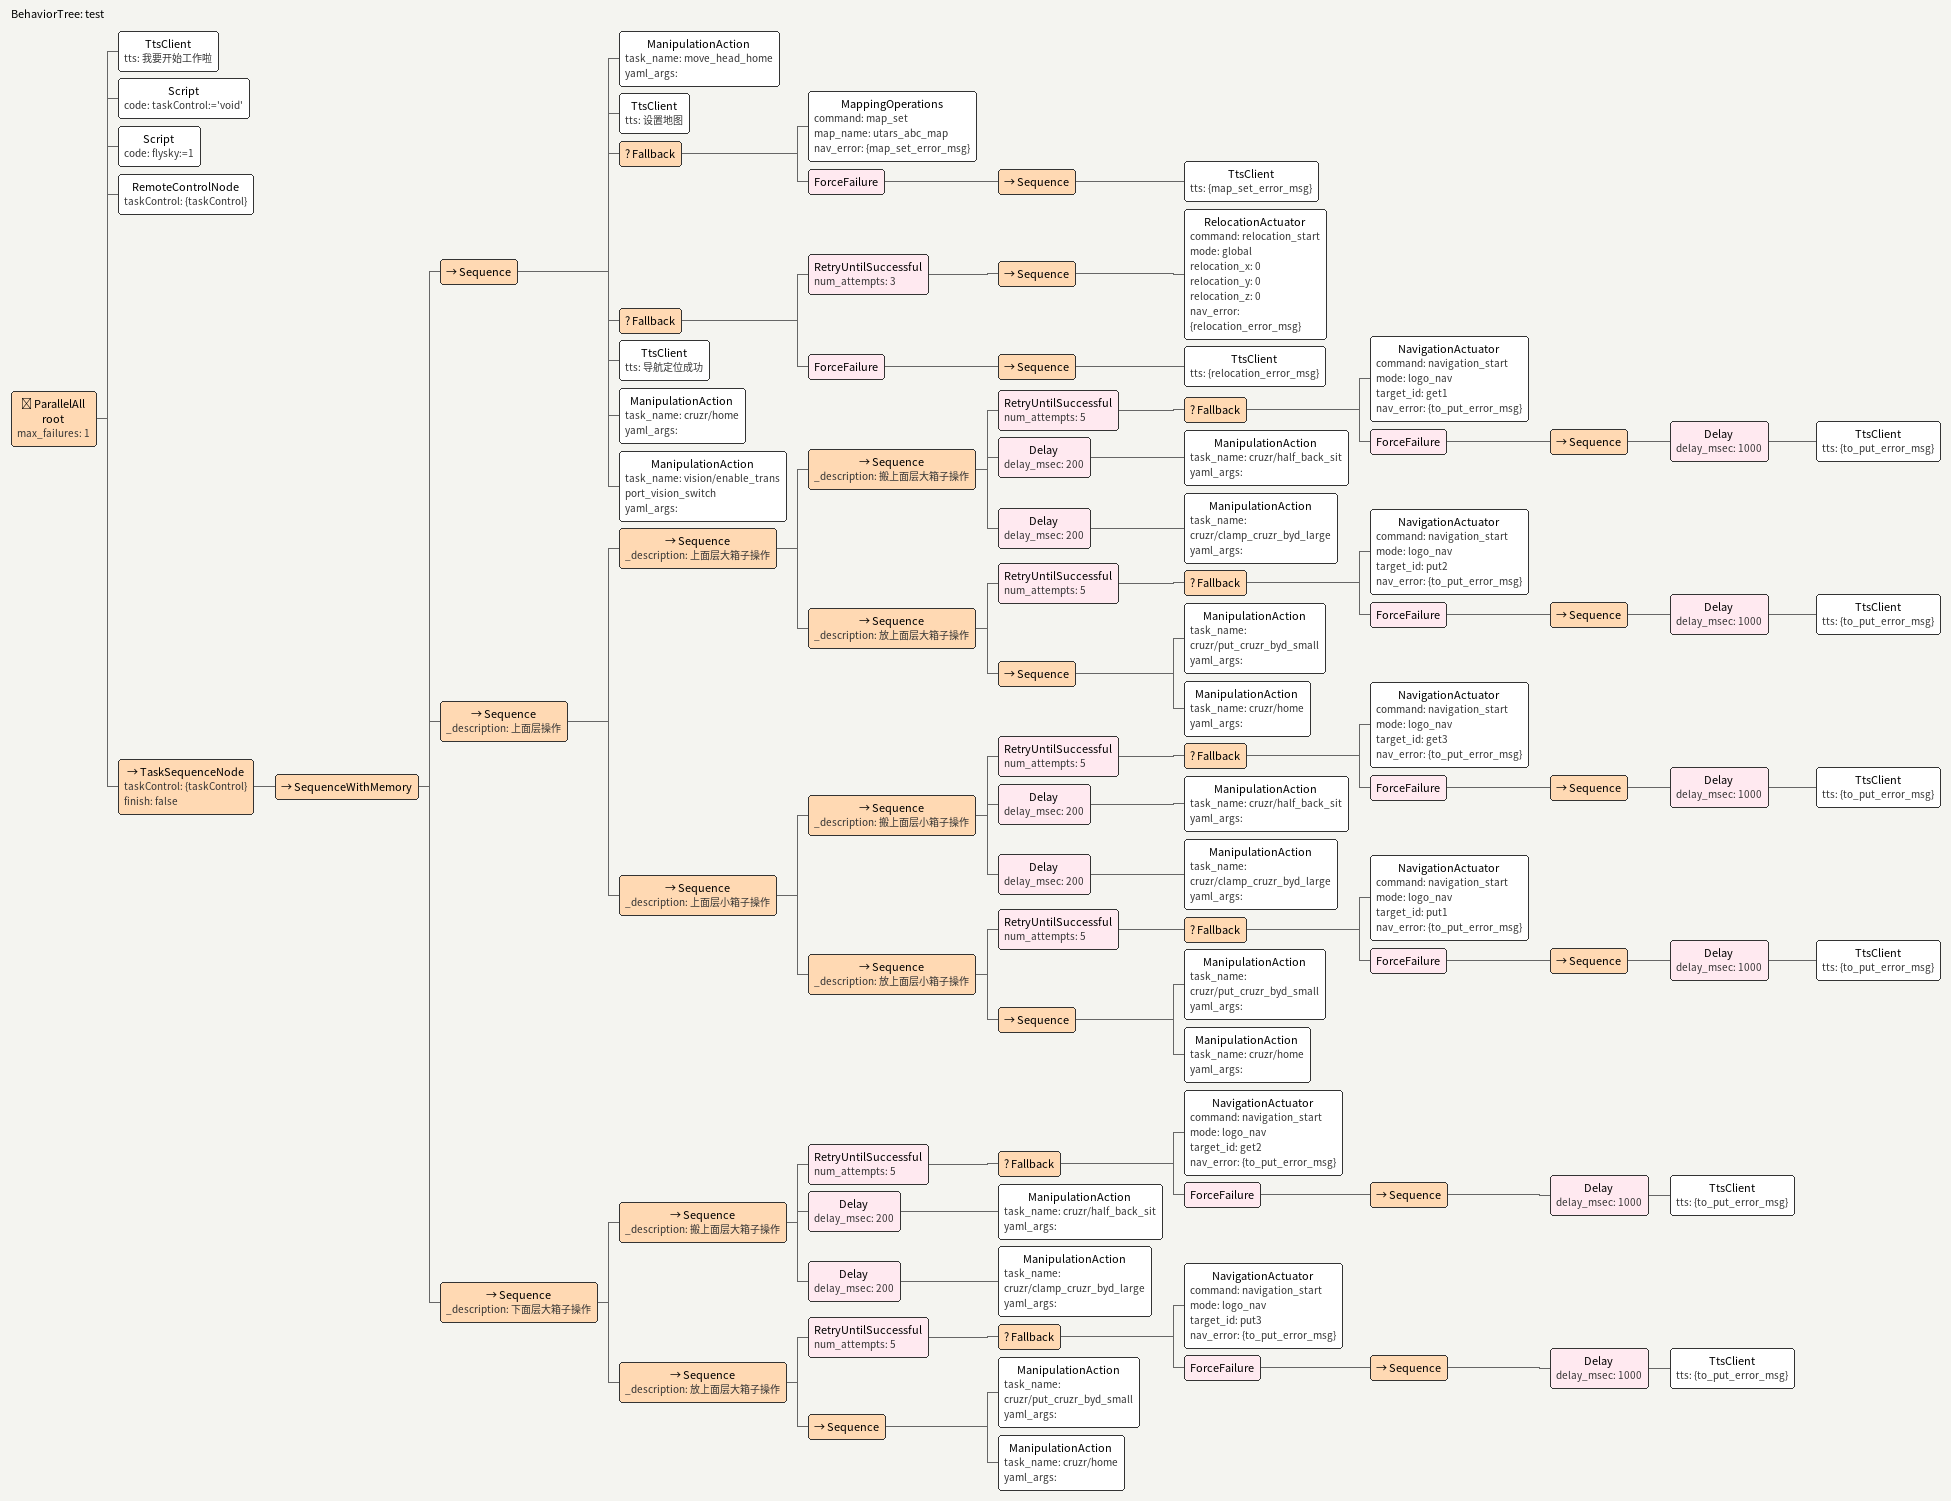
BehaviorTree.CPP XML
<?xml version="1.0" encoding="UTF-8"?>
<root BTCPP_format="4"
      main_tree_to_execute="test">
  <BehaviorTree ID="test">
    <ParallelAll name="root"
                 max_failures="1">
      <TtsClient tts="我要开始工作啦"/>
      <Script code=" taskControl:=&apos;void&apos;"/>
      <Script code=" flysky:=1"/>
      <RemoteControlNode taskControl="{taskControl}"/>
      <TaskSequenceNode taskControl="{taskControl}"
                        finish="false">
        <SequenceWithMemory>
          <Sequence>
            <ManipulationAction task_name="move_head_home"
                                yaml_args=""/>
            <TtsClient tts="设置地图"/>
            <Fallback>
              <MappingOperations command="map_set"
                                 map_name="utars_abc_map"
                                 nav_error="{map_set_error_msg}"/>
              <ForceFailure>
                <Sequence>
                  <TtsClient tts="{map_set_error_msg}"/>
                </Sequence>
              </ForceFailure>
            </Fallback>
            <Fallback>
              <RetryUntilSuccessful num_attempts="3">
                <Sequence>
                  <RelocationActuator command="relocation_start"
                                      mode="global"
                                      relocation_x="0"
                                      relocation_y="0"
                                      relocation_z="0"
                                      nav_error="{relocation_error_msg}"/>
                </Sequence>
              </RetryUntilSuccessful>
              <ForceFailure>
                <Sequence>
                  <TtsClient tts="{relocation_error_msg}"/>
                </Sequence>
              </ForceFailure>
            </Fallback>
            <TtsClient tts="导航定位成功"/>
            <ManipulationAction task_name="cruzr/home"
                                yaml_args=""/>
            <ManipulationAction task_name="vision/enable_transport_vision_switch"
                                yaml_args=""/>
          </Sequence>
          <Sequence _description="上面层操作">
            <Sequence _description="上面层大箱子操作">
              <Sequence _description="搬上面层大箱子操作">
                <RetryUntilSuccessful num_attempts="5">
                  <Fallback>
                    <NavigationActuator command="navigation_start"
                                        mode="logo_nav"
                                        target_id="get1"
                                        nav_error="{to_put_error_msg}"/>
                    <ForceFailure>
                      <Sequence>
                        <Delay delay_msec="1000">
                          <TtsClient tts="{to_put_error_msg}"/>
                        </Delay>
                      </Sequence>
                    </ForceFailure>
                  </Fallback>
                </RetryUntilSuccessful>
                <Delay delay_msec="200">
                  <ManipulationAction task_name="cruzr/half_back_sit"
                                      yaml_args=""/>
                </Delay>
                <Delay delay_msec="200">
                  <ManipulationAction task_name="cruzr/clamp_cruzr_byd_large"
                                      yaml_args=""/>
                </Delay>
              </Sequence>
              <Sequence _description="放上面层大箱子操作">
                <RetryUntilSuccessful num_attempts="5">
                  <Fallback>
                    <NavigationActuator command="navigation_start"
                                        mode="logo_nav"
                                        target_id="put2"
                                        nav_error="{to_put_error_msg}"/>
                    <ForceFailure>
                      <Sequence>
                        <Delay delay_msec="1000">
                          <TtsClient tts="{to_put_error_msg}"/>
                        </Delay>
                      </Sequence>
                    </ForceFailure>
                  </Fallback>
                </RetryUntilSuccessful>
                <Sequence>
                  <ManipulationAction task_name="cruzr/put_cruzr_byd_small"
                                      yaml_args=""/>
                  <ManipulationAction task_name="cruzr/home"
                                      yaml_args=""/>
                </Sequence>
              </Sequence>
            </Sequence>
            <Sequence _description="上面层小箱子操作">
              <Sequence _description="搬上面层小箱子操作">
                <RetryUntilSuccessful num_attempts="5">
                  <Fallback>
                    <NavigationActuator command="navigation_start"
                                        mode="logo_nav"
                                        target_id="get3"
                                        nav_error="{to_put_error_msg}"/>
                    <ForceFailure>
                      <Sequence>
                        <Delay delay_msec="1000">
                          <TtsClient tts="{to_put_error_msg}"/>
                        </Delay>
                      </Sequence>
                    </ForceFailure>
                  </Fallback>
                </RetryUntilSuccessful>
                <Delay delay_msec="200">
                  <ManipulationAction task_name="cruzr/half_back_sit"
                                      yaml_args=""/>
                </Delay>
                <Delay delay_msec="200">
                  <ManipulationAction task_name="cruzr/clamp_cruzr_byd_large"
                                      yaml_args=""/>
                </Delay>
              </Sequence>
              <Sequence _description="放上面层小箱子操作">
                <RetryUntilSuccessful num_attempts="5">
                  <Fallback>
                    <NavigationActuator command="navigation_start"
                                        mode="logo_nav"
                                        target_id="put1"
                                        nav_error="{to_put_error_msg}"/>
                    <ForceFailure>
                      <Sequence>
                        <Delay delay_msec="1000">
                          <TtsClient tts="{to_put_error_msg}"/>
                        </Delay>
                      </Sequence>
                    </ForceFailure>
                  </Fallback>
                </RetryUntilSuccessful>
                <Sequence>
                  <ManipulationAction task_name="cruzr/put_cruzr_byd_small"
                                      yaml_args=""/>
                  <ManipulationAction task_name="cruzr/home"
                                      yaml_args=""/>
                </Sequence>
              </Sequence>
            </Sequence>
          </Sequence>
          <Sequence _description="下面层大箱子操作">
            <Sequence _description="搬上面层大箱子操作">
              <RetryUntilSuccessful num_attempts="5">
                <Fallback>
                  <NavigationActuator command="navigation_start"
                                      mode="logo_nav"
                                      target_id="get2"
                                      nav_error="{to_put_error_msg}"/>
                  <ForceFailure>
                    <Sequence>
                      <Delay delay_msec="1000">
                        <TtsClient tts="{to_put_error_msg}"/>
                      </Delay>
                    </Sequence>
                  </ForceFailure>
                </Fallback>
              </RetryUntilSuccessful>
              <Delay delay_msec="200">
                <ManipulationAction task_name="cruzr/half_back_sit"
                                    yaml_args=""/>
              </Delay>
              <Delay delay_msec="200">
                <ManipulationAction task_name="cruzr/clamp_cruzr_byd_large"
                                    yaml_args=""/>
              </Delay>
            </Sequence>
            <Sequence _description="放上面层大箱子操作">
              <RetryUntilSuccessful num_attempts="5">
                <Fallback>
                  <NavigationActuator command="navigation_start"
                                      mode="logo_nav"
                                      target_id="put3"
                                      nav_error="{to_put_error_msg}"/>
                  <ForceFailure>
                    <Sequence>
                      <Delay delay_msec="1000">
                        <TtsClient tts="{to_put_error_msg}"/>
                      </Delay>
                    </Sequence>
                  </ForceFailure>
                </Fallback>
              </RetryUntilSuccessful>
              <Sequence>
                <ManipulationAction task_name="cruzr/put_cruzr_byd_small"
                                    yaml_args=""/>
                <ManipulationAction task_name="cruzr/home"
                                    yaml_args=""/>
              </Sequence>
            </Sequence>
          </Sequence>
        </SequenceWithMemory>
      </TaskSequenceNode>
    </ParallelAll>
  </BehaviorTree>

</root>
